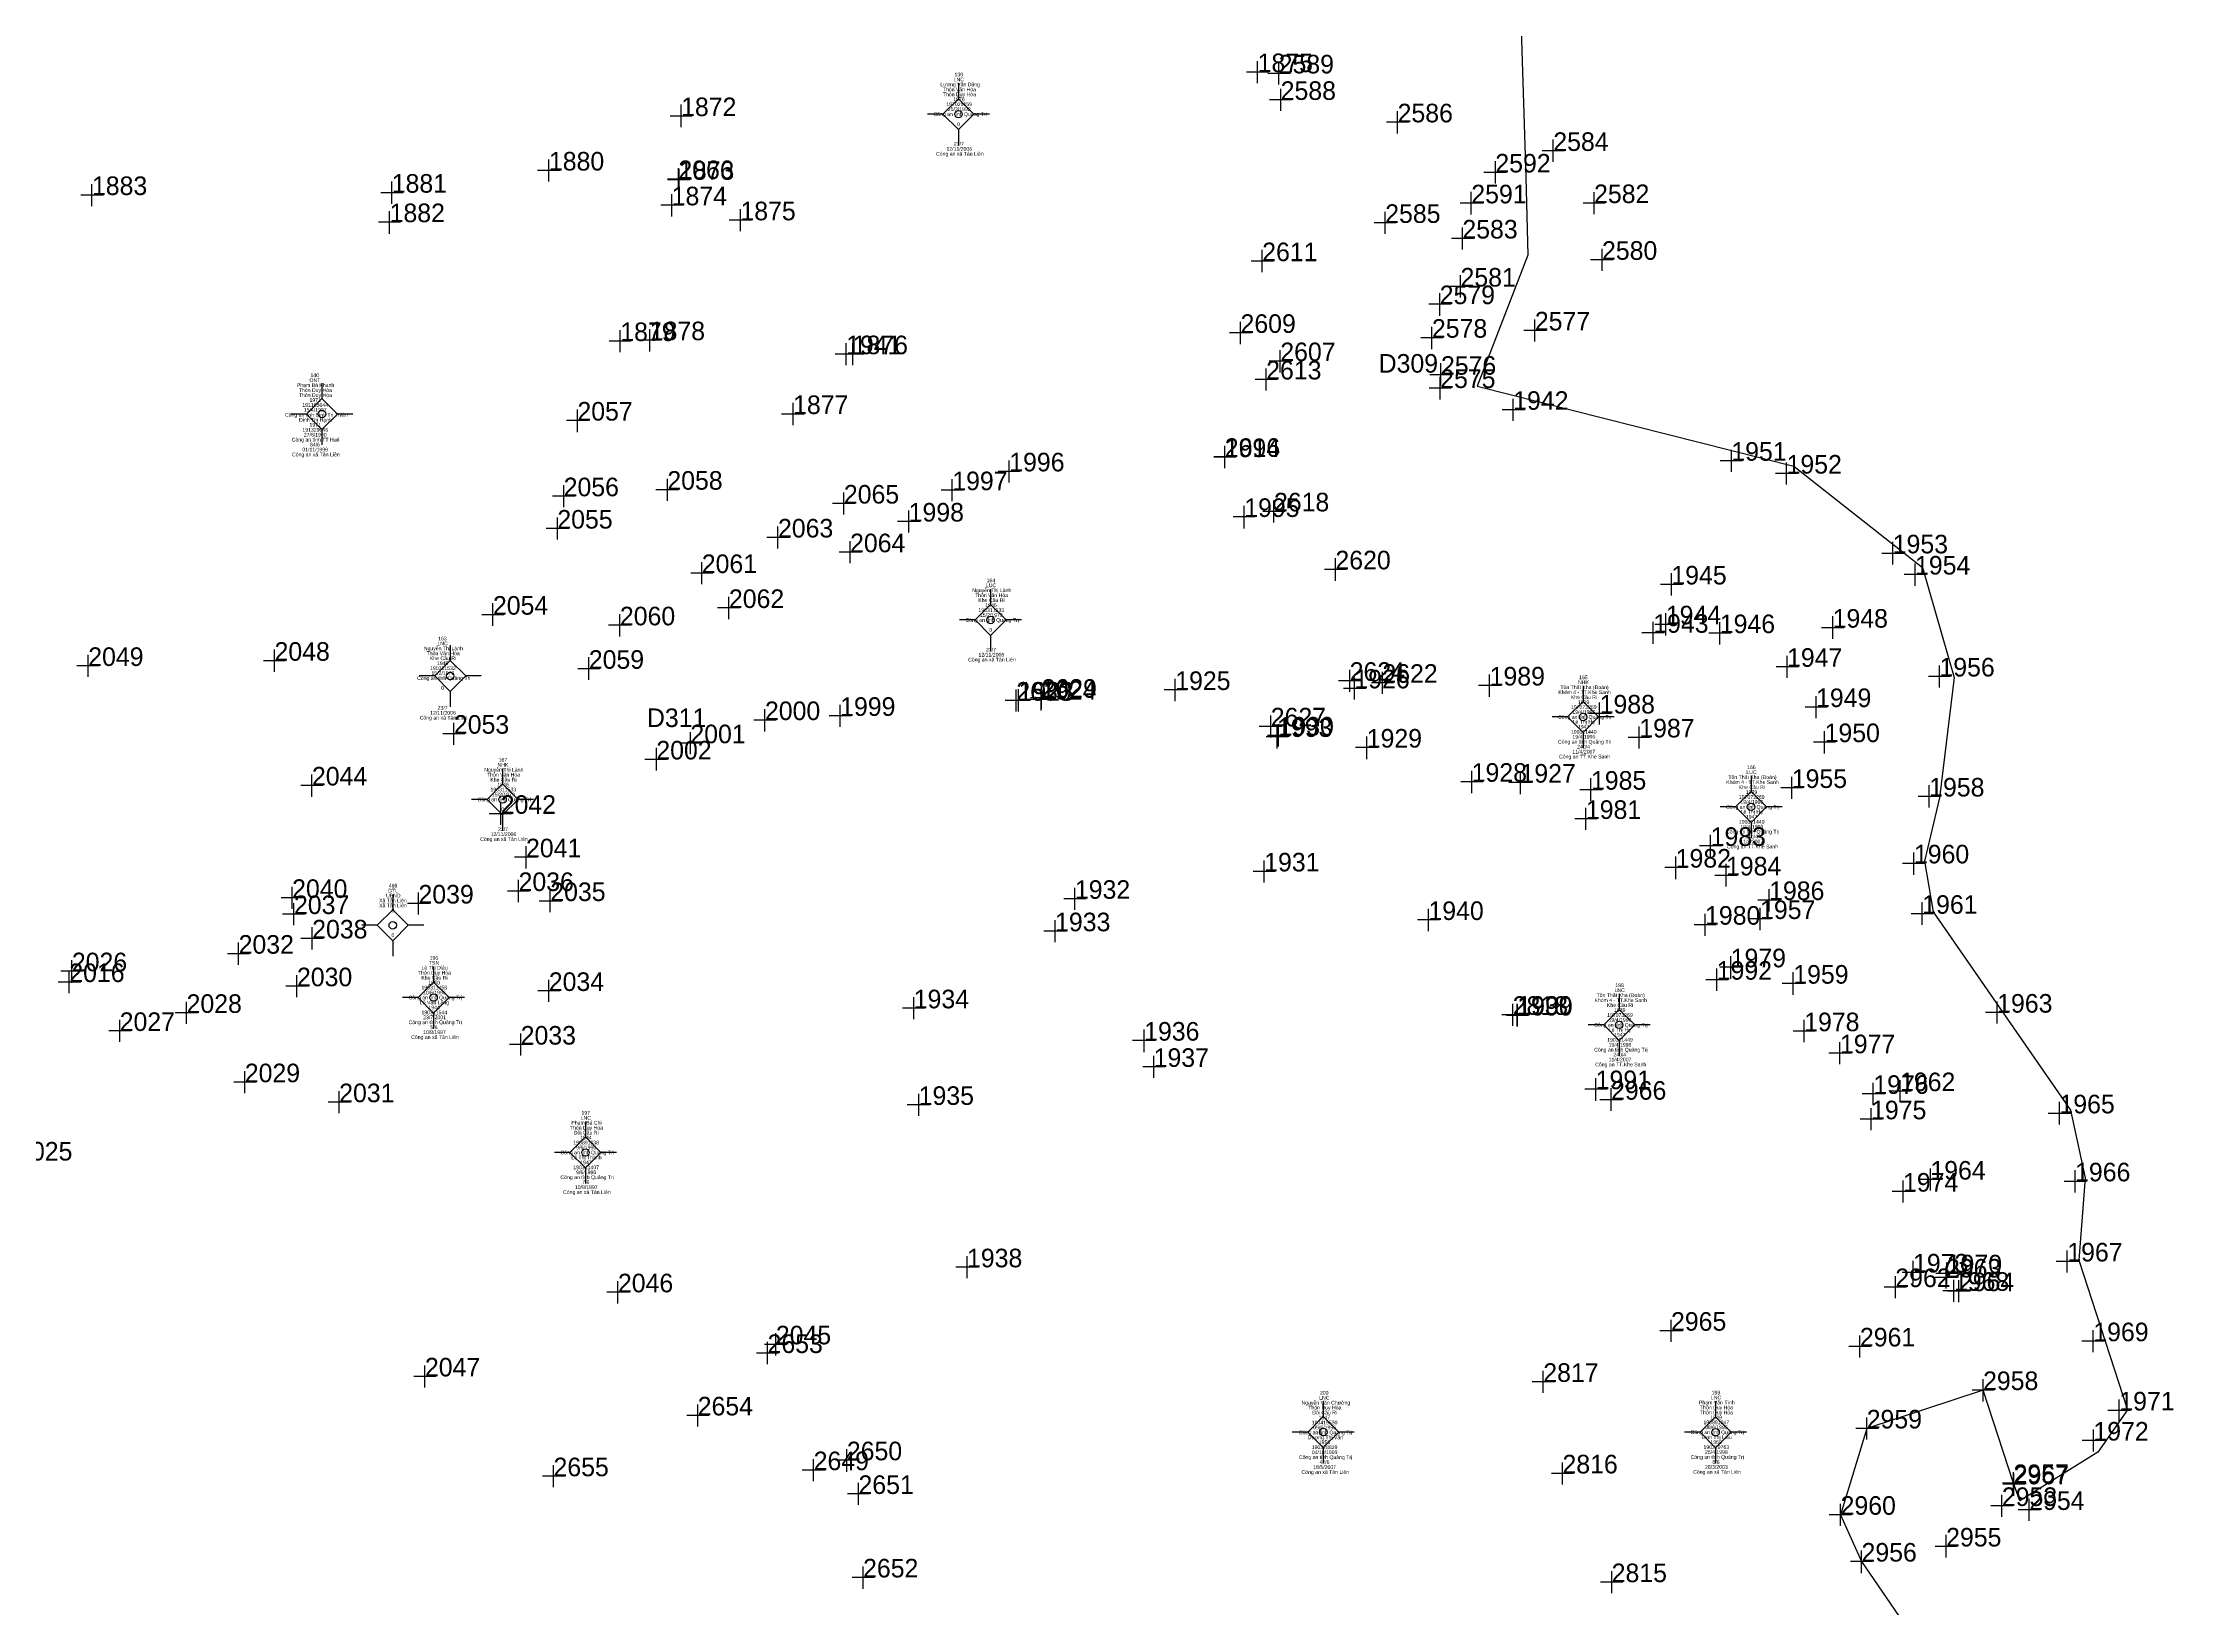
# Model space of a CAD drawing. Extents: x 548949 to 550223, y 1836732 to 1838051.
# Drawn here: x 549859.6 to 550031.7, y 1837629.3 to 1837755.7 of the extents above; entities that cross this region are included whole.
import ezdxf

# ---------------------------------------------------------------- set-up
doc = ezdxf.new("R2010")
doc.units = 0
for name, color, linetype in [('Level 11', 7, 'Continuous'), ('Level 15', 7, 'Continuous'), ('Level 4', 7, 'Continuous'), ('Level 5', 7, 'Continuous'), ('Level 52', 7, 'Continuous')]:
    doc.layers.add(name, color=color, linetype=linetype)

msp = doc.modelspace()

# ---------------------------------------------------------------- linework, layer by layer
at = {"layer": 'Level 11'}
for p, q in [((549933.58, 1837751.2), (549932.33, 1837749.95)), ((549933.58, 1837752.45), (549933.58, 1837751.2)), ((549934.83, 1837749.95), (549933.58, 1837751.2)), ((549932.33, 1837749.95), (549931.08, 1837749.95)), ((549932.33, 1837749.95), (549933.58, 1837748.7)), ((549933.58, 1837748.7), (549934.83, 1837749.95)), ((549936.08, 1837749.95), (549934.83, 1837749.95)), ((549933.58, 1837748.7), (549933.58, 1837747.45)), ((549882.2, 1837726.99), (549880.95, 1837725.74)), ((549882.2, 1837728.24), (549882.2, 1837726.99)), ((549883.45, 1837725.74), (549882.2, 1837726.99)), ((549880.95, 1837725.74), (549879.7, 1837725.74)), ((549880.95, 1837725.74), (549882.2, 1837724.49)), ((549882.2, 1837724.49), (549883.45, 1837725.74)), ((549884.7, 1837725.74), (549883.45, 1837725.74)), ((549882.2, 1837724.49), (549882.2, 1837723.24)), ((549936.17, 1837711.61), (549936.17, 1837710.36)), ((549936.17, 1837710.36), (549934.92, 1837709.11)), ((549937.42, 1837709.11), (549936.17, 1837710.36)), ((549934.92, 1837709.11), (549933.67, 1837709.11)), ((549934.92, 1837709.11), (549936.17, 1837707.86)), ((549936.17, 1837707.86), (549937.42, 1837709.11)), ((549938.67, 1837709.11), (549937.42, 1837709.11)), ((549892.55, 1837707.09), (549892.55, 1837705.84)), ((549936.17, 1837707.86), (549936.17, 1837706.61)), ((549891.3, 1837704.59), (549890.05, 1837704.59)), ((549892.55, 1837705.84), (549891.3, 1837704.59)), ((549891.3, 1837704.59), (549892.55, 1837703.34)), ((549893.8, 1837704.59), (549892.55, 1837705.84)), ((549892.55, 1837703.34), (549893.8, 1837704.59)), ((549895.05, 1837704.59), (549893.8, 1837704.59)), ((549892.55, 1837703.34), (549892.55, 1837702.09)), ((549984, 1837703.78), (549984, 1837702.53)), ((549982.75, 1837701.28), (549981.5, 1837701.28)), ((549984, 1837702.53), (549982.75, 1837701.28)), ((549982.75, 1837701.28), (549984, 1837700.03)), ((549985.25, 1837701.28), (549984, 1837702.53)), ((549984, 1837700.03), (549985.25, 1837701.28)), ((549986.5, 1837701.28), (549985.25, 1837701.28)), ((549984, 1837700.03), (549984, 1837698.78)), ((549896.78, 1837697.12), (549896.78, 1837695.87)), ((549997.56, 1837696.52), (549997.56, 1837695.27)), ((549895.53, 1837694.62), (549894.28, 1837694.62)), ((549896.78, 1837695.87), (549895.53, 1837694.62)), ((549895.53, 1837694.62), (549896.78, 1837693.37)), ((549898.03, 1837694.62), (549896.78, 1837695.87)), ((549896.78, 1837693.37), (549898.03, 1837694.62)), ((549899.28, 1837694.62), (549898.03, 1837694.62)), ((549997.56, 1837695.27), (549996.31, 1837694.02)), ((549998.81, 1837694.02), (549997.56, 1837695.27)), ((549896.78, 1837693.37), (549896.78, 1837692.12)), ((549996.31, 1837694.02), (549995.06, 1837694.02)), ((549996.31, 1837694.02), (549997.56, 1837692.77)), ((549997.56, 1837692.77), (549998.81, 1837694.02)), ((549997.56, 1837692.77), (549997.56, 1837691.52)), ((550000.06, 1837694.02), (549998.81, 1837694.02)), ((549887.91, 1837685.71), (549886.66, 1837684.46)), ((549887.91, 1837686.96), (549887.91, 1837685.71)), ((549889.16, 1837684.46), (549887.91, 1837685.71)), ((549886.66, 1837684.46), (549885.41, 1837684.46)), ((549886.66, 1837684.46), (549887.91, 1837683.21)), ((549887.91, 1837683.21), (549889.16, 1837684.46)), ((549890.41, 1837684.46), (549889.16, 1837684.46)), ((549887.91, 1837683.21), (549887.91, 1837681.96)), ((549891.21, 1837681.13), (549891.21, 1837679.88)), ((549891.21, 1837679.88), (549889.96, 1837678.63)), ((549892.46, 1837678.63), (549891.21, 1837679.88)), ((549986.92, 1837678.92), (549986.92, 1837677.67)), ((549889.96, 1837678.63), (549888.71, 1837678.63)), ((549889.96, 1837678.63), (549891.21, 1837677.38)), ((549891.21, 1837677.38), (549892.46, 1837678.63)), ((549891.21, 1837677.38), (549891.21, 1837676.13)), ((549893.71, 1837678.63), (549892.46, 1837678.63)), ((549986.92, 1837677.67), (549985.67, 1837676.42)), ((549988.17, 1837676.42), (549986.92, 1837677.67)), ((549985.67, 1837676.42), (549984.42, 1837676.42)), ((549985.67, 1837676.42), (549986.92, 1837675.17)), ((549986.92, 1837675.17), (549988.17, 1837676.42)), ((549989.42, 1837676.42), (549988.17, 1837676.42)), ((549986.92, 1837675.17), (549986.92, 1837673.92)), ((549903.47, 1837668.62), (549903.47, 1837667.37)), ((549903.47, 1837667.37), (549902.22, 1837666.12)), ((549904.72, 1837666.12), (549903.47, 1837667.37)), ((549902.22, 1837666.12), (549900.97, 1837666.12)), ((549902.22, 1837666.12), (549903.47, 1837664.87)), ((549903.47, 1837664.87), (549904.72, 1837666.12)), ((549905.97, 1837666.12), (549904.72, 1837666.12)), ((549903.47, 1837664.87), (549903.47, 1837663.62)), ((549963.03, 1837646.05), (549963.03, 1837644.8)), ((549994.7, 1837646.03), (549994.7, 1837644.78)), ((549963.03, 1837644.8), (549961.78, 1837643.55)), ((549964.28, 1837643.55), (549963.03, 1837644.8)), ((549994.7, 1837644.78), (549993.45, 1837643.53)), ((549995.95, 1837643.53), (549994.7, 1837644.78)), ((549961.78, 1837643.55), (549960.53, 1837643.55)), ((549961.78, 1837643.55), (549963.03, 1837642.3)), ((549963.03, 1837642.3), (549964.28, 1837643.55)), ((549965.53, 1837643.55), (549964.28, 1837643.55)), ((549993.45, 1837643.53), (549992.2, 1837643.53)), ((549993.45, 1837643.53), (549994.7, 1837642.28)), ((549994.7, 1837642.28), (549995.95, 1837643.53)), ((549997.2, 1837643.53), (549995.95, 1837643.53)), ((549963.03, 1837642.3), (549963.03, 1837641.05)), ((549994.7, 1837642.28), (549994.7, 1837641.03))]:
    msp.add_line(p, q, dxfattribs=at)
for centre in [(549933.58, 1837749.95), (549882.2, 1837725.74), (549936.17, 1837709.11), (549892.55, 1837704.59), (549984, 1837701.28), (549896.78, 1837694.62), (549997.56, 1837694.02), (549887.91, 1837684.46), (549891.21, 1837678.63), (549986.92, 1837676.42), (549903.47, 1837666.12), (549963.03, 1837643.55), (549994.7, 1837643.53)]:
    msp.add_circle(centre, 0.3, dxfattribs=at)
at = {"layer": 'Level 4'}
for p, q in [((549958.62, 1837753.34), (549956.84, 1837753.34)), ((549957.73, 1837752.45), (549957.73, 1837754.23)), ((549960.36, 1837753.24), (549958.54, 1837753.24)), ((549959.43, 1837752.35), (549959.43, 1837754.13)), ((549960.48, 1837751.1), (549958.7, 1837751.1)), ((549959.59, 1837750.21), (549959.59, 1837751.99)), ((549912.08, 1837749.79), (549910.3, 1837749.79)), ((549911.19, 1837748.9), (549911.19, 1837750.72)), ((549969.92, 1837749.29), (549968.14, 1837749.29)), ((549969.03, 1837748.4), (549969.03, 1837750.18)), ((549981.6, 1837746.09), (549981.6, 1837747.9)), ((549900.52, 1837744.51), (549900.52, 1837746.29)), ((549976.92, 1837744.35), (549976.92, 1837746.16)), ((549982.49, 1837746.98), (549980.71, 1837746.98)), ((549863.63, 1837742.53), (549863.63, 1837744.31)), ((549887.83, 1837742.72), (549887.83, 1837744.5)), ((549901.41, 1837745.4), (549899.6, 1837745.4)), ((549911.86, 1837744.71), (549910.08, 1837744.71)), ((549911.91, 1837744.65), (549910.1, 1837744.65)), ((549910.97, 1837743.82), (549910.97, 1837745.6)), ((549911.02, 1837743.76), (549911.02, 1837745.54)), ((549977.81, 1837745.24), (549976, 1837745.24)), ((549864.56, 1837743.42), (549862.74, 1837743.42)), ((549888.72, 1837743.61), (549886.94, 1837743.61)), ((549911.36, 1837742.59), (549909.54, 1837742.59)), ((549910.43, 1837741.7), (549910.43, 1837743.48)), ((549975.9, 1837742.75), (549974.09, 1837742.75)), ((549974.98, 1837741.86), (549974.98, 1837743.68)), ((549985.78, 1837742.77), (549984, 1837742.77)), ((549984.89, 1837741.88), (549984.89, 1837743.66)), ((549888.55, 1837741.23), (549886.77, 1837741.23)), ((549887.66, 1837740.3), (549887.66, 1837742.12)), ((549916.87, 1837741.38), (549915.06, 1837741.38)), ((549915.98, 1837740.49), (549915.98, 1837742.27)), ((549968.92, 1837741.17), (549967.14, 1837741.17)), ((549968.03, 1837740.28), (549968.03, 1837742.06)), ((549974.26, 1837739.02), (549974.26, 1837740.8)), ((549958.1, 1837737.19), (549958.1, 1837739)), ((549975.15, 1837739.91), (549973.37, 1837739.91)), ((549985.53, 1837737.3), (549985.53, 1837739.08)), ((549958.99, 1837738.08), (549957.21, 1837738.08)), ((549986.42, 1837738.19), (549984.6, 1837738.19)), ((549972.43, 1837733.68), (549972.43, 1837735.5)), ((549975, 1837736.03), (549973.18, 1837736.03)), ((549974.11, 1837735.14), (549974.11, 1837736.96)), ((549973.36, 1837734.61), (549971.54, 1837734.61)), ((549906.28, 1837730.74), (549906.28, 1837732.52)), ((549908.66, 1837730.78), (549908.66, 1837732.59)), ((549957.24, 1837732.29), (549955.46, 1837732.29)), ((549956.35, 1837731.39), (549956.35, 1837733.18)), ((549971.8, 1837730.98), (549971.8, 1837732.79)), ((549981.04, 1837732.49), (549979.22, 1837732.49)), ((549980.11, 1837731.6), (549980.11, 1837733.38)), ((549907.17, 1837731.63), (549905.39, 1837731.63)), ((549909.58, 1837731.7), (549907.77, 1837731.7)), ((549925.4, 1837730.57), (549923.62, 1837730.57)), ((549925.93, 1837730.57), (549924.15, 1837730.57)), ((549924.51, 1837729.68), (549924.51, 1837731.46)), ((549925.04, 1837729.68), (549925.04, 1837731.46)), ((549959.56, 1837729.08), (549959.56, 1837730.9)), ((549972.69, 1837731.9), (549970.91, 1837731.9)), ((549958.42, 1837727.64), (549958.42, 1837729.42)), ((549960.48, 1837730.01), (549958.67, 1837730.01)), ((549973.43, 1837728.91), (549971.64, 1837728.91)), ((549972.47, 1837726.91), (549972.47, 1837728.73)), ((549972.53, 1837728.02), (549972.53, 1837729.84)), ((549959.34, 1837728.53), (549957.53, 1837728.53)), ((549973.36, 1837727.84), (549971.58, 1837727.84)), ((549978.36, 1837725.19), (549978.36, 1837726.97)), ((549903.71, 1837725.21), (549901.93, 1837725.21)), ((549902.82, 1837724.28), (549902.82, 1837726.1)), ((549921.12, 1837725.74), (549919.3, 1837725.74)), ((549920.23, 1837724.85), (549920.23, 1837726.63)), ((549979.28, 1837726.08), (549977.47, 1837726.08)), ((549937.68, 1837720.22), (549937.68, 1837722)), ((549956, 1837722.28), (549954.19, 1837722.28)), ((549955.97, 1837722.26), (549954.19, 1837722.26)), ((549955.08, 1837721.37), (549955.08, 1837723.18)), ((549955.08, 1837721.39), (549955.08, 1837723.17)), ((549996.86, 1837721.97), (549995.08, 1837721.97)), ((549995.97, 1837721.08), (549995.97, 1837722.86)), ((550000.43, 1837720.04), (550000.43, 1837721.82)), ((549910.08, 1837718.74), (549910.08, 1837720.52)), ((549933.08, 1837718.7), (549933.08, 1837720.48)), ((549938.57, 1837721.11), (549936.79, 1837721.11)), ((550001.32, 1837720.93), (549999.54, 1837720.93)), ((549902.6, 1837719.1), (549900.82, 1837719.1)), ((549901.71, 1837718.21), (549901.71, 1837719.99)), ((549910.97, 1837719.63), (549909.16, 1837719.63)), ((549925.22, 1837718.51), (549923.4, 1837718.51)), ((549924.33, 1837717.62), (549924.33, 1837719.4)), ((549933.97, 1837719.59), (549932.19, 1837719.59)), ((549956.65, 1837716.5), (549956.65, 1837718.32)), ((549959.05, 1837716.99), (549959.05, 1837718.77)), ((549901.2, 1837715.6), (549901.2, 1837717.38)), ((549919.01, 1837714.88), (549919.01, 1837716.66)), ((549930.45, 1837717.06), (549928.67, 1837717.06)), ((549929.56, 1837716.17), (549929.56, 1837717.95)), ((549957.54, 1837717.43), (549955.76, 1837717.43)), ((549959.94, 1837717.88), (549958.16, 1837717.88)), ((549902.09, 1837716.49), (549900.31, 1837716.49)), ((549919.94, 1837715.77), (549918.12, 1837715.77)), ((549924.83, 1837713.69), (549924.83, 1837715.47)), ((550009, 1837713.6), (550009, 1837715.42)), ((549912.86, 1837712.01), (549912.86, 1837713.79)), ((549925.76, 1837714.58), (549923.94, 1837714.58)), ((549964.9, 1837713.2), (549963.12, 1837713.2)), ((549964.01, 1837712.28), (549964.01, 1837714.09)), ((550009.92, 1837714.49), (550008.11, 1837714.49)), ((550010.8, 1837711.86), (550010.8, 1837713.67)), ((549913.75, 1837712.9), (549911.97, 1837712.9)), ((549992.02, 1837711.98), (549990.24, 1837711.98)), ((549991.13, 1837711.09), (549991.13, 1837712.9)), ((550011.72, 1837712.78), (550009.91, 1837712.78)), ((549896, 1837708.65), (549896, 1837710.47)), ((549915.94, 1837710.08), (549914.12, 1837710.08)), ((549915.05, 1837709.19), (549915.05, 1837710.97)), ((549896.89, 1837709.54), (549895.11, 1837709.54)), ((549907.14, 1837708.68), (549905.32, 1837708.68)), ((549906.25, 1837707.79), (549906.25, 1837709.57)), ((549990.56, 1837708.08), (549988.74, 1837708.08)), ((549989.67, 1837707.19), (549989.67, 1837708.97)), ((549991.57, 1837708.76), (549989.79, 1837708.76)), ((549990.68, 1837707.87), (549990.68, 1837709.65)), ((549995.93, 1837708.05), (549994.15, 1837708.05)), ((549995.04, 1837707.12), (549995.04, 1837708.94)), ((550005.04, 1837708.49), (550003.26, 1837708.49)), ((550004.15, 1837707.6), (550004.15, 1837709.42)), ((549863.33, 1837704.51), (549863.33, 1837706.29)), ((549878.37, 1837704.93), (549878.37, 1837706.74)), ((549864.22, 1837705.4), (549862.4, 1837705.4)), ((549879.26, 1837705.82), (549877.48, 1837705.82)), ((549904.64, 1837705.17), (549902.85, 1837705.17)), ((549903.74, 1837704.28), (549903.74, 1837706.1)), ((549965.16, 1837703.31), (549965.16, 1837705.09)), ((549967.8, 1837703.14), (549967.8, 1837704.93)), ((549976.46, 1837702.9), (549976.46, 1837704.71)), ((550001.4, 1837705.33), (549999.58, 1837705.33)), ((550000.47, 1837704.44), (550000.47, 1837706.22)), ((550013.66, 1837704.55), (550011.88, 1837704.55)), ((550012.77, 1837703.66), (550012.77, 1837705.44)), ((549938.25, 1837701.71), (549938.25, 1837703.49)), ((549938.43, 1837701.71), (549938.43, 1837703.52)), ((549941.18, 1837702.83), (549939.4, 1837702.83)), ((549940.26, 1837701.8), (549940.26, 1837703.58)), ((549940.29, 1837701.94), (549940.29, 1837703.76)), ((549952, 1837703.46), (549950.19, 1837703.46)), ((549951.08, 1837702.57), (549951.08, 1837704.35)), ((549966.05, 1837704.2), (549964.27, 1837704.2)), ((549966.46, 1837703.59), (549964.65, 1837703.59)), ((549965.54, 1837702.7), (549965.54, 1837704.48)), ((549968.69, 1837704.04), (549966.91, 1837704.04)), ((549977.35, 1837703.82), (549975.57, 1837703.82)), ((550002.81, 1837701.19), (550002.81, 1837702.97)), ((549917.96, 1837700.1), (549917.96, 1837701.92)), ((549924.92, 1837701.37), (549923.14, 1837701.37)), ((549924.03, 1837700.48), (549924.03, 1837702.26)), ((549939.18, 1837702.6), (549937.36, 1837702.6)), ((549939.32, 1837702.6), (549937.54, 1837702.6)), ((549941.19, 1837702.69), (549939.37, 1837702.69)), ((549958.79, 1837699.63), (549958.79, 1837701.41)), ((549986.23, 1837701.56), (549984.45, 1837701.56)), ((549985.34, 1837700.67), (549985.34, 1837702.45)), ((550003.7, 1837702.08), (550001.92, 1837702.08)), ((549893.74, 1837699.93), (549891.96, 1837699.93)), ((549892.85, 1837699.04), (549892.85, 1837700.82)), ((549911.94, 1837698.27), (549911.94, 1837700.05)), ((549918.85, 1837701.03), (549917.07, 1837701.03)), ((549959.68, 1837700.52), (549957.86, 1837700.52)), ((549960.19, 1837699.67), (549958.41, 1837699.67)), ((549960.34, 1837699.78), (549958.53, 1837699.78)), ((549959.3, 1837698.74), (549959.3, 1837700.56)), ((549959.42, 1837698.89), (549959.42, 1837700.7)), ((549966.54, 1837697.88), (549966.54, 1837699.7)), ((549989.43, 1837699.63), (549987.65, 1837699.63)), ((549988.54, 1837698.74), (549988.54, 1837700.52)), ((550003.5, 1837698.32), (550003.5, 1837700.14)), ((549910.08, 1837697.85), (549908.26, 1837697.85)), ((549909.19, 1837696.96), (549909.19, 1837698.78)), ((549912.83, 1837699.16), (549911.05, 1837699.16)), ((549967.43, 1837698.81), (549965.62, 1837698.81)), ((550004.39, 1837699.25), (550002.61, 1837699.25)), ((549881.39, 1837694.82), (549881.39, 1837696.64)), ((549975.9, 1837696.05), (549974.12, 1837696.05)), ((549975.01, 1837695.12), (549975.01, 1837696.94)), ((549979.84, 1837695.98), (549978.02, 1837695.98)), ((549978.95, 1837695.06), (549978.95, 1837696.87)), ((549984.64, 1837694.52), (549984.64, 1837696.34)), ((550000.85, 1837694.66), (550000.85, 1837696.44)), ((549882.28, 1837695.75), (549880.5, 1837695.75)), ((549896.63, 1837692.57), (549896.63, 1837694.35)), ((549985.53, 1837695.41), (549983.75, 1837695.41)), ((550001.74, 1837695.55), (549999.96, 1837695.55)), ((550012.83, 1837694.86), (550011.05, 1837694.86)), ((550011.94, 1837693.97), (550011.94, 1837695.78)), ((549897.52, 1837693.46), (549895.7, 1837693.46)), ((549985.12, 1837693.05), (549983.34, 1837693.05)), ((549984.23, 1837692.16), (549984.23, 1837693.94)), ((549898.67, 1837689.06), (549898.67, 1837690.84)), ((549995.22, 1837690.87), (549993.41, 1837690.87)), ((549994.3, 1837689.98), (549994.3, 1837691.76)), ((549899.56, 1837689.95), (549897.74, 1837689.95)), ((549958.26, 1837687.92), (549958.26, 1837689.7)), ((549992.37, 1837689.12), (549990.59, 1837689.12)), ((549991.48, 1837688.19), (549991.48, 1837690.01)), ((549995.54, 1837687.6), (549995.54, 1837689.42)), ((550011.6, 1837689.46), (550009.78, 1837689.46)), ((550010.71, 1837688.53), (550010.71, 1837690.35)), ((549879.79, 1837685.78), (549879.79, 1837687.56)), ((549898.07, 1837686.34), (549898.07, 1837688.12)), ((549942.98, 1837685.71), (549942.98, 1837687.49)), ((549959.15, 1837688.81), (549957.36, 1837688.81)), ((549996.43, 1837688.49), (549994.65, 1837688.49)), ((549999.02, 1837685.58), (549999.02, 1837687.39)), ((549880.68, 1837686.67), (549878.9, 1837686.67)), ((549879.94, 1837684.48), (549879.94, 1837686.26)), ((549890.88, 1837686.22), (549889.1, 1837686.22)), ((549889.99, 1837685.33), (549889.99, 1837687.11)), ((549898.96, 1837687.23), (549897.18, 1837687.23)), ((549901.56, 1837686.42), (549899.74, 1837686.42)), ((549900.63, 1837685.53), (549900.63, 1837687.31)), ((549943.9, 1837686.6), (549942.09, 1837686.6)), ((549971.52, 1837684), (549971.52, 1837685.78)), ((549999.91, 1837686.5), (549998.1, 1837686.5)), ((549998.29, 1837684.08), (549998.29, 1837685.86)), ((550011.38, 1837684.5), (550011.38, 1837686.32)), ((549880.83, 1837685.37), (549879.02, 1837685.37)), ((549881.41, 1837682.51), (549881.41, 1837684.32)), ((549942.27, 1837683.98), (549940.46, 1837683.98)), ((549941.38, 1837683.09), (549941.38, 1837684.87)), ((549972.41, 1837684.89), (549970.63, 1837684.89)), ((549994.74, 1837684.51), (549992.96, 1837684.51)), ((549993.85, 1837683.62), (549993.85, 1837685.4)), ((549999.18, 1837684.97), (549997.4, 1837684.97)), ((550012.27, 1837685.39), (550010.49, 1837685.39)), ((549876.36, 1837682.17), (549874.58, 1837682.17)), ((549875.47, 1837681.28), (549875.47, 1837683.06)), ((549882.3, 1837683.4), (549880.48, 1837683.4)), ((549862.9, 1837680.75), (549861.11, 1837680.75)), ((549861.8, 1837678.99), (549861.8, 1837680.77)), ((549862.01, 1837679.82), (549862.01, 1837681.64)), ((549994.79, 1837679.18), (549994.79, 1837680.96)), ((549996.84, 1837681.07), (549995.03, 1837681.07)), ((549995.92, 1837680.14), (549995.92, 1837681.96)), ((550000.97, 1837678.86), (550000.97, 1837680.68)), ((549862.72, 1837679.88), (549860.91, 1837679.88)), ((549881.1, 1837679.54), (549879.29, 1837679.54)), ((549880.18, 1837678.65), (549880.18, 1837680.43)), ((549901.4, 1837679.16), (549899.62, 1837679.16)), ((549900.51, 1837678.27), (549900.51, 1837680.05)), ((549995.72, 1837680.07), (549993.9, 1837680.07)), ((550001.86, 1837679.75), (550000.08, 1837679.75)), ((549872.16, 1837677.39), (549870.34, 1837677.39)), ((549871.27, 1837676.5), (549871.27, 1837678.28)), ((549930.86, 1837677.76), (549929.07, 1837677.76)), ((549929.97, 1837676.87), (549929.97, 1837678.65)), ((549979.21, 1837677.23), (549977.43, 1837677.23)), ((549979.57, 1837677.24), (549977.76, 1837677.24)), ((549979.59, 1837677.18), (549977.81, 1837677.18)), ((549978.32, 1837676.34), (549978.32, 1837678.12)), ((549978.68, 1837676.32), (549978.68, 1837678.13)), ((549978.7, 1837676.29), (549978.7, 1837678.07)), ((550018.32, 1837677.41), (550016.5, 1837677.41)), ((550017.43, 1837676.52), (550017.43, 1837678.3)), ((549866.76, 1837675.93), (549864.98, 1837675.93)), ((549865.87, 1837675.04), (549865.87, 1837676.82)), ((549898.24, 1837673.94), (549898.24, 1837675.72)), ((549948.57, 1837674.22), (549948.57, 1837676.04)), ((550002.74, 1837675.91), (550000.96, 1837675.91)), ((550001.85, 1837675.02), (550001.85, 1837676.84)), ((549899.13, 1837674.83), (549897.35, 1837674.83)), ((549949.46, 1837675.15), (549947.64, 1837675.15)), ((549949.34, 1837672.14), (549949.34, 1837673.92)), ((550005.63, 1837674.13), (550003.85, 1837674.13)), ((550004.74, 1837673.24), (550004.74, 1837675.02)), ((549875.97, 1837670.9), (549875.97, 1837672.68)), ((549950.23, 1837673.03), (549948.45, 1837673.03)), ((549985.02, 1837670.3), (549985.02, 1837672.12)), ((550009.59, 1837670.18), (550009.59, 1837671.96)), ((549876.86, 1837671.79), (549875.07, 1837671.79)), ((549884.48, 1837670.18), (549882.7, 1837670.18)), ((549883.59, 1837669.29), (549883.59, 1837671.07)), ((549930.37, 1837669.07), (549930.37, 1837670.85)), ((549985.91, 1837671.23), (549984.13, 1837671.23)), ((549987.15, 1837670.38), (549985.36, 1837670.38)), ((549986.26, 1837669.49), (549986.26, 1837671.3)), ((550008.36, 1837670.85), (550006.54, 1837670.85)), ((550007.43, 1837669.96), (550007.43, 1837671.74)), ((550010.48, 1837671.07), (550008.7, 1837671.07)), ((550022.46, 1837668.39), (550022.46, 1837670.2)), ((549931.26, 1837669.96), (549929.44, 1837669.96)), ((550008.14, 1837668.8), (550006.36, 1837668.8)), ((550007.25, 1837667.91), (550007.25, 1837669.69)), ((550023.35, 1837669.28), (550021.54, 1837669.28)), ((550009.83, 1837662.07), (550009.83, 1837663.85)), ((550012.93, 1837663.93), (550011.15, 1837663.93)), ((550012.04, 1837663.04), (550012.04, 1837664.82)), ((550024.65, 1837663.79), (550022.83, 1837663.79)), ((550023.72, 1837662.9), (550023.72, 1837664.68)), ((550010.76, 1837662.96), (550008.94, 1837662.96)), ((550023.09, 1837656.43), (550023.09, 1837658.21)), ((549935.16, 1837656.85), (549933.38, 1837656.85)), ((549934.27, 1837655.96), (549934.27, 1837657.74)), ((550011.53, 1837656.43), (550009.75, 1837656.43)), ((550010.64, 1837655.54), (550010.64, 1837657.36)), ((550014.25, 1837656.36), (550012.47, 1837656.36)), ((550013.3, 1837655.13), (550013.3, 1837656.91)), ((550013.36, 1837655.47), (550013.36, 1837657.25)), ((550024.02, 1837657.32), (550022.2, 1837657.32)), ((549907.02, 1837654.83), (549905.2, 1837654.83)), ((549906.09, 1837653.94), (549906.09, 1837655.72)), ((550010.1, 1837655.25), (550008.32, 1837655.25)), ((550009.21, 1837654.36), (550009.21, 1837656.14)), ((550014.19, 1837656.02), (550012.41, 1837656.02)), ((550014.83, 1837654.95), (550013.05, 1837654.95)), ((550015.23, 1837654.92), (550013.42, 1837654.92)), ((550013.94, 1837654.06), (550013.94, 1837655.84)), ((550014.34, 1837654.03), (550014.34, 1837655.81)), ((549918.84, 1837649.74), (549918.84, 1837651.52)), ((549992.02, 1837651.73), (549990.21, 1837651.73)), ((549991.1, 1837650.84), (549991.1, 1837652.62)), ((550006.35, 1837649.57), (550006.35, 1837651.35)), ((550025.19, 1837649.99), (550025.19, 1837651.77)), ((549919.06, 1837649.93), (549917.28, 1837649.93)), ((549919.73, 1837650.63), (549917.92, 1837650.63)), ((549918.17, 1837649.04), (549918.17, 1837650.82)), ((550007.24, 1837650.46), (550005.46, 1837650.46)), ((550026.08, 1837650.88), (550024.26, 1837650.88)), ((549891.4, 1837648.04), (549889.62, 1837648.04)), ((549890.51, 1837647.15), (549890.51, 1837648.93)), ((549980.79, 1837646.71), (549980.79, 1837648.49)), ((550016.29, 1837646.02), (550016.29, 1837647.83)), ((549981.72, 1837647.6), (549979.9, 1837647.6)), ((550017.18, 1837646.94), (550015.4, 1837646.94)), ((550027.29, 1837644.4), (550027.29, 1837646.18)), ((549913.42, 1837644.89), (549911.64, 1837644.89)), ((549912.53, 1837644), (549912.53, 1837645.78)), ((550006.9, 1837642.95), (550006.9, 1837644.73)), ((550028.18, 1837645.29), (550026.36, 1837645.29)), ((550007.82, 1837643.84), (550006.01, 1837643.84)), ((550026.09, 1837642.86), (550024.28, 1837642.86)), ((550025.2, 1837641.97), (550025.2, 1837643.75)), ((549900.89, 1837639.09), (549900.89, 1837640.87)), ((549921.89, 1837639.58), (549921.89, 1837641.36)), ((549925.46, 1837641.27), (549923.68, 1837641.27)), ((549924.57, 1837640.34), (549924.57, 1837642.16)), ((549982.34, 1837639.32), (549982.34, 1837641.1)), ((549901.82, 1837639.98), (549900, 1837639.98)), ((549922.78, 1837640.47), (549920.96, 1837640.47)), ((549925.51, 1837637.66), (549925.51, 1837639.44)), ((549983.23, 1837640.21), (549981.45, 1837640.21)), ((550019.64, 1837639.43), (550017.86, 1837639.43)), ((550019.66, 1837639.33), (550017.88, 1837639.33)), ((550018.75, 1837638.54), (550018.75, 1837640.32)), ((550018.77, 1837638.4), (550018.77, 1837640.22)), ((549926.4, 1837638.55), (549924.62, 1837638.55)), ((550004.79, 1837635.98), (550004.79, 1837637.76)), ((550018.7, 1837637.58), (550016.92, 1837637.58)), ((550017.81, 1837636.69), (550017.81, 1837638.47)), ((550020.02, 1837636.37), (550020.02, 1837638.15)), ((550005.68, 1837636.87), (550003.86, 1837636.87)), ((550020.91, 1837637.26), (550019.13, 1837637.26)), ((550014.2, 1837634.31), (550012.42, 1837634.31)), ((550013.31, 1837633.42), (550013.31, 1837635.24)), ((549925.88, 1837630.88), (549925.88, 1837632.7)), ((549986.31, 1837630.54), (549986.31, 1837632.32)), ((550007.37, 1837633.09), (550005.59, 1837633.09)), ((550006.48, 1837632.16), (550006.48, 1837633.98)), ((549926.77, 1837631.81), (549924.99, 1837631.81)), ((549987.2, 1837631.43), (549985.42, 1837631.43))]:
    msp.add_line(p, q, dxfattribs=at)
at = {"layer": 'Level 52'}
for p, q in [((549978.86, 1837761.4), (549979.37, 1837744.86)), ((549979.37, 1837744.86), (549979.54, 1837738.57)), ((549979.54, 1837738.57), (549975.45, 1837728)), ((549975.45, 1837728), (550001.01, 1837721.52)), ((550001.01, 1837721.52), (550011.4, 1837713.34)), ((550011.4, 1837713.34), (550013.96, 1837704.47)), ((550013.96, 1837704.47), (550012.77, 1837694.76)), ((550012.77, 1837694.76), (550011.57, 1837689.64)), ((550011.57, 1837689.64), (550012.26, 1837685.55)), ((550012.26, 1837685.55), (550023.34, 1837669.54)), ((550023.34, 1837669.54), (550024.53, 1837664.08)), ((550024.53, 1837664.08), (550024.02, 1837657.43)), ((550024.02, 1837657.43), (550027.94, 1837645.33)), ((550016.29, 1837646.94), (550006.9, 1837643.84)), ((550018.75, 1837639.43), (550016.29, 1837646.94)), ((550027.94, 1837645.33), (550025.55, 1837641.92)), ((550006.9, 1837643.84), (550004.79, 1837636.87)), ((550025.55, 1837641.92), (550019.25, 1837638)), ((550019.25, 1837638), (550018.75, 1837639.43))]:
    msp.add_line(p, q, dxfattribs=at)
msp.add_lwpolyline([(550004.79, 1837636.87), (550006.48, 1837633.09), (550016.55, 1837618.39)], dxfattribs=at)

# ---------------------------------------------------------------- texts
at = {"layer": 'Level 15'}
for s, p in [('LNC', (549933.2, 1837752.6)), ('139', (549933.26, 1837753)), ('Lương Văn Dũng', (549932.12, 1837752.2)), ('Thôn Vân Hòa', (549932.32, 1837751.8)), ('Thôn Duy Hòa', (549932.32, 1837751.4)), ('1976', (549933.16, 1837751)), ('Công an tỉnh Quảng Trị', (549931.56, 1837749.8)), ('197025159', (549932.6, 1837750.6)), ('25/3/1992', (549932.72, 1837750.2)), ('0', (549933.48, 1837749)), ('23/7', (549933.21, 1837747.4)), ('Công an xã Tân Liên', (549931.77, 1837746.6)), ('12/11/2006', (549932.61, 1837747)), ('ONT', (549881.19, 1837728.32)), ('140', (549881.27, 1837728.72)), ('Phạm Bá Khanh', (549880.17, 1837727.92)), ('Thôn Duy Hòa', (549880.33, 1837727.52)), ('Thôn Duy Hòa', (549880.33, 1837727.12)), ('1971', (549881.19, 1837726.72)), ('Công an tỉnh Bình Trị Thiên', (549879.21, 1837725.52)), ('Đinh Thị Hạnh', (549880.35, 1837725.12)), ('191165644', (549880.61, 1837726.32)), ('15/4/1987', (549880.73, 1837725.92)), ('Công an tỉnh TT Huế', (549879.76, 1837723.52)), ('191329046', (549880.62, 1837724.32)), ('27/6/1990', (549880.73, 1837723.92)), ('1971', (549881.19, 1837724.72)), ('64/6', (549881.23, 1837723.12)), ('Công an xã Tân Liên', (549879.78, 1837722.32)), ('01/11/1999', (549880.61, 1837722.72)), ('Nguyễn Thị Lành', (549934.69, 1837711.36)), ('LUC', (549935.79, 1837711.76)), ('164', (549935.85, 1837712.16)), ('Thôn Vân Hòa', (549934.91, 1837710.96)), ('Khe Cầu Ri', (549935.18, 1837710.56)), ('190311533', (549935.19, 1837709.76)), ('15/2/1979', (549935.31, 1837709.36)), ('1946', (549935.75, 1837710.16)), ('Công an tỉnh Quảng Trị', (549934.15, 1837708.96)), ('0', (549936.07, 1837708.16)), ('Nguyễn Thị Lành', (549890.42, 1837706.67)), ('Thôn Vân Hòa', (549890.64, 1837706.27)), ('LNC', (549891.52, 1837707.07)), ('163', (549891.58, 1837707.47)), ('12/11/2006', (549935.2, 1837706.16)), ('23/7', (549935.8, 1837706.56)), ('Công an tỉnh Quảng Trị', (549889.88, 1837704.27)), ('Khe Cầu Ri', (549890.91, 1837705.87)), ('190311533', (549890.92, 1837705.07)), ('15/2/1979', (549891.04, 1837704.67)), ('1946', (549891.48, 1837705.47)), ('Công an xã Tân Liên', (549934.36, 1837705.76)), ('165', (549983.68, 1837704.33)), ('0', (549891.8, 1837703.47)), ('Khóm 4 - TT.Khe Sanh', (549982, 1837703.13)), ('Tôn Thất Kha (Đoàn)', (549982.17, 1837703.53)), ('Khe Cầu Ri', (549983.01, 1837702.73)), ('NHK', (549983.59, 1837703.93)), ('Công an xã Tân Liên', (549890.09, 1837701.07)), ('12/11/2006', (549890.93, 1837701.47)), ('23/7', (549891.53, 1837701.87)), ('Công an tỉnh Quảng Trị', (549981.98, 1837701.13)), ('197073269', (549983.02, 1837701.93)), ('19/4/1996', (549983.14, 1837701.53)), ('1939', (549983.58, 1837702.33)), ('Công an tỉnh Quảng Trị', (549981.98, 1837699.13)), ('190311449', (549983.02, 1837699.93)), ('19/4/1996', (549983.14, 1837699.53)), ('Lê Thị Hẹ', (549983.16, 1837700.73)), ('1947', (549983.58, 1837700.33)), ('167', (549896.46, 1837697.67)), ('Công an TT.Khe Sanh', (549982.06, 1837697.93)), ('11/4/2007', (549983.14, 1837698.33)), ('240/4', (549983.52, 1837698.73)), ('Nguyễn Thị Lành', (549895.3, 1837696.87)), ('Thôn Vân Hòa', (549895.52, 1837696.47)), ('Khe Cầu Ri', (549895.79, 1837696.07)), ('1946', (549896.36, 1837695.67)), ('NHK', (549896.37, 1837697.27)), ('Khóm 4 - TT.Khe Sanh', (549995.56, 1837695.87)), ('Tôn Thất Kha (Đoàn)', (549995.73, 1837696.27)), ('LUC', (549997.18, 1837696.67)), ('166', (549997.24, 1837697.07)), ('Công an tỉnh Quảng Trị', (549894.76, 1837694.47)), ('190311533', (549895.8, 1837695.27)), ('15/2/1979', (549895.92, 1837694.87)), ('Công an tỉnh Quảng Trị', (549995.54, 1837693.87)), ('Khe Cầu Ri', (549996.57, 1837695.47)), ('197073269', (549996.58, 1837694.67)), ('19/4/1996', (549996.7, 1837694.27)), ('1939', (549997.14, 1837695.07)), ('0', (549896.68, 1837693.67)), ('190311449', (549996.58, 1837692.67)), ('19/4/1996', (549996.7, 1837692.27)), ('Lê Thị Hẹ', (549996.72, 1837693.47)), ('1947', (549997.14, 1837693.07)), ('Công an xã Tân Liên', (549894.97, 1837691.27)), ('12/11/2006', (549895.81, 1837691.67)), ('23/7', (549896.41, 1837692.07)), ('Công an tỉnh Quảng Trị', (549995.54, 1837691.87)), ('Công an TT.Khe Sanh', (549995.62, 1837690.67)), ('11/4/2007', (549996.7, 1837691.07)), ('240/4', (549997.08, 1837691.47)), ('DTL', (549887.55, 1837687.11)), ('469', (549887.59, 1837687.51)), ('Xã Tân Liên ', (549886.81, 1837686.31)), ('Xã Tân Liên ', (549886.81, 1837685.91)), ('UBND', (549887.37, 1837686.71)), ('0', (549887.81, 1837685.51)), ('0', (549887.81, 1837683.51)), ('Thôn Duy Hòa', (549889.95, 1837680.48)), ('Lê Thị Diệu', (549890.23, 1837680.88)), ('TSN', (549890.83, 1837681.28)), ('196', (549890.89, 1837681.68)), ('Công an tỉnh Quảng Trị', (549889.19, 1837678.48)), ('Khe Cầu Ri', (549890.22, 1837680.08)), ('190311458', (549890.23, 1837679.28)), ('10/6/1996', (549890.35, 1837678.88)), ('1950', (549890.79, 1837679.68)), ('Tôn Thất Kha (Đoàn)', (549985.09, 1837678.67)), ('LNC', (549986.54, 1837679.07)), ('198', (549986.6, 1837679.47)), ('Lê Văn Lăng', (549890.11, 1837678.08)), ('190311544', (549890.23, 1837677.28)), ('23/7/2001', (549890.37, 1837676.88)), ('1944', (549890.79, 1837677.68)), ('Khóm 4 - TT.Khe Sanh', (549984.92, 1837678.27)), ('Khe Cầu Ri', (549985.93, 1837677.87)), ('197073269', (549985.94, 1837677.07)), ('1939', (549986.5, 1837677.47)), ('Công an tỉnh Quảng Trị', (549889.19, 1837676.48)), ('Công an xã Tân Liên', (549889.4, 1837675.28)), ('10/8/1997', (549890.35, 1837675.68)), ('5/6', (549890.95, 1837676.08)), ('Công an tỉnh Quảng Trị', (549984.9, 1837676.27)), ('190311449', (549985.94, 1837675.07)), ('19/4/1996', (549986.06, 1837676.67)), ('Lê Thị Hẹ', (549986.08, 1837675.87)), ('1947', (549986.5, 1837675.47)), ('Công an tỉnh Quảng Trị', (549984.9, 1837674.27)), ('19/4/1996', (549986.06, 1837674.67)), ('11/4/2007', (549986.06, 1837673.47)), ('240/4', (549986.44, 1837673.87)), ('Công an TT.Khe Sanh', (549984.98, 1837673.07)), ('Phạm Bá Chi', (549902.33, 1837668.37)), ('LNC', (549903.09, 1837668.77)), ('197', (549903.15, 1837669.17)), ('Thôn Duy Hòa', (549902.21, 1837667.97)), ('190891038', (549902.49, 1837666.77)), ('Đồi Cầu Ri', (549902.53, 1837667.57)), ('9/6/1996', (549902.72, 1837666.37)), ('1944', (549903.05, 1837667.17)), ('Công an tỉnh Quảng Trị', (549901.45, 1837665.97)), ('Lê Thị Thanh', (549902.33, 1837665.57)), ('190311407', (549902.49, 1837664.77)), ('1947', (549903.05, 1837665.17)), ('Công an tỉnh Quảng Trị', (549901.45, 1837663.97)), ('10/8/1997', (549902.61, 1837663.17)), ('9/6/1996', (549902.72, 1837664.37)), ('7/6', (549903.21, 1837663.57)), ('Công an xã Tân Liên', (549901.66, 1837662.77)), ('Nguyễn Văn Chưởng', (549961.27, 1837645.77)), ('LNC', (549962.7, 1837646.17)), ('200', (549962.76, 1837646.57)), ('Phạm Văn Tình', (549993.36, 1837645.78)), ('LNC', (549994.32, 1837646.18)), ('199', (549994.38, 1837646.58)), ('Thôn Duy Hòa', (549961.82, 1837645.37)), ('190419530', (549962.1, 1837644.17)), ('Đồi Cầu Ri', (549962.14, 1837644.97)), ('1947', (549962.66, 1837644.57)), ('Thôn Duy Hòa', (549993.44, 1837645.38)), ('Thôn Duy Hòa', (549993.44, 1837644.98)), ('190891047', (549993.72, 1837644.18)), ('1949', (549994.28, 1837644.58)), ('Công an tỉnh Quảng Trị', (549961.06, 1837643.37)), ('Dương Thị Vân', (549961.78, 1837642.97)), ('09/6/1996', (549962.22, 1837643.77)), ('1956', (549962.66, 1837642.57)), ('Công an tỉnh Quảng Trị', (549992.68, 1837643.38)), ('Đinh Thị Liễu', (549993.56, 1837642.98)), ('09/6/1996', (549993.84, 1837643.78)), ('1959', (549994.28, 1837642.58)), ('Công an tỉnh Quảng Trị', (549961.06, 1837641.37)), ('04/10/1999', (549962.1, 1837641.77)), ('190328829', (549962.1, 1837642.17)), ('18/5/2007', (549962.22, 1837640.57)), ('42/6', (549962.72, 1837640.97)), ('Công an tỉnh Quảng Trị', (549992.68, 1837641.38)), ('190229763', (549993.72, 1837642.18)), ('25/4/1998', (549993.84, 1837641.78)), ('28/3/2003', (549993.84, 1837640.58)), ('8/6', (549994.44, 1837640.98)), ('Công an xã Tân Liên', (549961.27, 1837640.17)), ('Công an xã Tân Liên', (549992.89, 1837640.18))]:
    msp.add_text(s, height=0.3, dxfattribs=at).set_placement(p)
at = {"layer": 'Level 5'}
for s, p in [('1875', (549957.73, 1837753.34)), ('2589', (549959.43, 1837753.24)), ('1872', (549911.19, 1837749.79)), ('2588', (549959.59, 1837751.1)), ('2586', (549969.03, 1837749.29)), ('2584', (549981.6, 1837746.98)), ('1880', (549900.52, 1837745.4)), ('2066', (549910.97, 1837744.71)), ('1873', (549911.02, 1837744.65)), ('2592', (549976.92, 1837745.24)), ('1883', (549863.63, 1837743.42)), ('1881', (549887.83, 1837743.61)), ('1874', (549910.43, 1837742.59)), ('2591', (549974.98, 1837742.75)), ('2582', (549984.89, 1837742.77)), ('1882', (549887.66, 1837741.23)), ('1875', (549915.98, 1837741.38)), ('2585', (549968.03, 1837741.17)), ('2583', (549974.26, 1837739.91)), ('2611', (549958.1, 1837738.08)), ('2580', (549985.53, 1837738.19)), ('2581', (549974.11, 1837736.03)), ('2579', (549972.43, 1837734.61)), ('2609', (549956.35, 1837732.29)), ('2577', (549980.11, 1837732.49)), ('1879', (549906.28, 1837731.63)), ('1878', (549908.66, 1837731.7)), ('1941', (549924.51, 1837730.57)), ('1876', (549925.04, 1837730.57)), ('2578', (549971.8, 1837731.9)), ('2607', (549959.56, 1837730.01)), ('D309 ', (549967.5, 1837729.08)), ('2576', (549972.53, 1837728.91)), ('2613', (549958.42, 1837728.53)), ('2575', (549972.47, 1837727.84)), ('1877', (549920.23, 1837725.74)), ('1942', (549978.36, 1837726.08)), ('2057', (549902.82, 1837725.21)), ('2616', (549955.08, 1837722.28)), ('1994', (549955.08, 1837722.26)), ('1951', (549995.97, 1837721.97)), ('1996', (549937.68, 1837721.11)), ('1952', (550000.43, 1837720.93)), ('2056', (549901.71, 1837719.1)), ('2058', (549910.08, 1837719.63)), ('2065', (549924.33, 1837718.51)), ('1997', (549933.08, 1837719.59)), ('1998', (549929.56, 1837717.06)), ('1995', (549956.65, 1837717.43)), ('2618', (549959.05, 1837717.88)), ('2055', (549901.2, 1837716.49)), ('2063', (549919.01, 1837715.77)), ('2064', (549924.83, 1837714.58)), ('1953', (550009, 1837714.49)), ('2061', (549912.86, 1837712.9)), ('2620', (549964.01, 1837713.2)), ('1945', (549991.13, 1837711.98)), ('1954', (550010.8, 1837712.78)), ('2062', (549915.05, 1837710.08)), ('2054', (549896, 1837709.54)), ('2060', (549906.25, 1837708.68)), ('1944', (549990.68, 1837708.76)), ('1948', (550004.15, 1837708.49)), ('1943', (549989.67, 1837708.08)), ('1946', (549995.04, 1837708.05)), ('2049', (549863.33, 1837705.4)), ('2048', (549878.37, 1837705.82)), ('2059', (549903.74, 1837705.17)), ('1947', (550000.47, 1837705.33)), ('1925', (549951.08, 1837703.46)), ('2624', (549965.16, 1837704.2)), ('1926', (549965.54, 1837703.59)), ('2622', (549967.8, 1837704.04)), ('1989', (549976.46, 1837703.82)), ('1956', (550012.77, 1837704.55)), ('1999', (549924.03, 1837701.37)), ('2630', (549938.25, 1837702.6)), ('1923', (549938.43, 1837702.6)), ('2629', (549940.29, 1837702.83)), ('1924', (549940.26, 1837702.69)), ('1988', (549985.34, 1837701.56)), ('1949', (550002.81, 1837702.08)), ('2053', (549892.85, 1837699.93)), ('D311 ', (549908.43, 1837700.47)), ('2000', (549917.96, 1837701.03)), ('2627', (549958.79, 1837700.52)), ('1993', (549959.3, 1837699.67)), ('1930', (549959.42, 1837699.78)), ('1987', (549988.54, 1837699.63)), ('2002', (549909.19, 1837697.85)), ('2001', (549911.94, 1837699.16)), ('1929', (549966.54, 1837698.81)), ('1950', (550003.5, 1837699.25)), ('2044', (549881.39, 1837695.75)), ('1928', (549975.01, 1837696.05)), ('1927', (549978.95, 1837695.98)), ('1985', (549984.64, 1837695.41)), ('1955', (550000.85, 1837695.55)), ('1958', (550011.94, 1837694.86)), ('2042', (549896.63, 1837693.46)), ('1981', (549984.23, 1837693.05)), ('2041', (549898.67, 1837689.95)), ('1983', (549994.3, 1837690.87)), ('1960', (550010.71, 1837689.46)), ('1931', (549958.26, 1837688.81)), ('1982', (549991.48, 1837689.12)), ('1984', (549995.54, 1837688.49)), ('2040', (549879.79, 1837686.67)), ('2039', (549889.99, 1837686.22)), ('2036', (549898.07, 1837687.23)), ('2035', (549900.63, 1837686.42)), ('1932', (549942.98, 1837686.6)), ('1986', (549999.02, 1837686.5)), ('2037', (549879.94, 1837685.37)), ('1940', (549971.52, 1837684.89)), ('1980', (549993.85, 1837684.51)), ('1957', (549998.29, 1837684.97)), ('1961', (550011.38, 1837685.39)), ('2038', (549881.41, 1837683.4)), ('1933', (549941.38, 1837683.98)), ('2026', (549862.01, 1837680.75)), ('2032', (549875.47, 1837682.17)), ('1979', (549995.92, 1837681.07)), ('2016', (549861.8, 1837679.88)), ('2030', (549880.18, 1837679.54)), ('2034', (549900.51, 1837679.16)), ('1992', (549994.79, 1837680.07)), ('1959', (550000.97, 1837679.75)), ('2028', (549871.27, 1837677.39)), ('1934', (549929.97, 1837677.76)), ('2818', (549978.32, 1837677.23)), ('1939', (549978.68, 1837677.24)), ('1963', (550017.43, 1837677.41)), ('2027', (549865.87, 1837675.93)), ('1990', (549978.7, 1837677.18)), ('1978', (550001.85, 1837675.91)), ('2033', (549898.24, 1837674.83)), ('1936', (549948.57, 1837675.15)), ('1977', (550004.74, 1837674.13)), ('1937', (549949.34, 1837673.03)), ('2029', (549875.97, 1837671.79)), ('1991', (549985.02, 1837671.23)), ('2966', (549986.26, 1837670.38)), ('1976', (550007.43, 1837670.85)), ('1962', (550009.59, 1837671.07)), ('2031', (549883.59, 1837670.18)), ('1935', (549930.37, 1837669.96)), ('1975', (550007.25, 1837668.8)), ('1965', (550022.46, 1837669.28)), ('2025', (549857.59, 1837665.47)), ('1964', (550012.04, 1837663.93)), ('1966', (550023.72, 1837663.79)), ('1974', (550009.83, 1837662.96)), ('1938', (549934.27, 1837656.85)), ('1967', (550023.09, 1837657.32)), ('2046', (549906.09, 1837654.83)), ('2962', (550009.21, 1837655.25)), ('1973', (550010.64, 1837656.43)), ('2963', (550013.3, 1837656.02)), ('1970', (550013.36, 1837656.36)), ('1968', (550013.94, 1837654.95)), ('2964', (550014.34, 1837654.92)), ('2965', (549991.1, 1837651.73)), ('2653', (549918.17, 1837649.93)), ('2045', (549918.84, 1837650.63)), ('2961', (550006.35, 1837650.46)), ('1969', (550025.19, 1837650.88)), ('2047', (549890.51, 1837648.04)), ('2817', (549980.79, 1837647.6)), ('2958', (550016.29, 1837646.94)), ('2654', (549912.53, 1837644.89)), ('1971', (550027.29, 1837645.29)), ('2959', (550006.9, 1837643.84)), ('1972', (550025.2, 1837642.86)), ('2650', (549924.57, 1837641.27)), ('2655', (549900.89, 1837639.98)), ('2649', (549921.89, 1837640.47)), ('2816', (549982.34, 1837640.21)), ('2957', (550018.75, 1837639.43)), ('2651', (549925.51, 1837638.55)), ('2967', (550018.77, 1837639.33)), ('2960', (550004.79, 1837636.87)), ('2953', (550017.81, 1837637.58)), ('2954', (550020.02, 1837637.26)), ('2955', (550013.31, 1837634.31)), ('2956', (550006.48, 1837633.09)), ('2652', (549925.88, 1837631.81)), ('2815', (549986.31, 1837631.43))]:
    msp.add_text(s, height=1.5, dxfattribs=at).set_placement(p)

doc.saveas('drawing.dxf')
